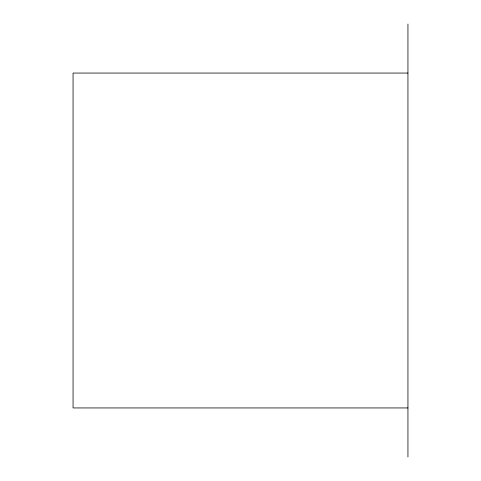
<?xml version="1.0" encoding="UTF-8"?>
<svg xmlns="http://www.w3.org/2000/svg" width="481" height="481" viewBox="0 0 481 481"><rect width="100%" height="100%" fill="white"/><g stroke="black" fill="none" stroke-linecap="round" stroke-linejoin="round"><path stroke-width="0.72" d="M407.942 73.058L73.058 73.058L73.058 407.942L407.942 407.942M407.942 24.05L407.942 456.95"/></g></svg>
